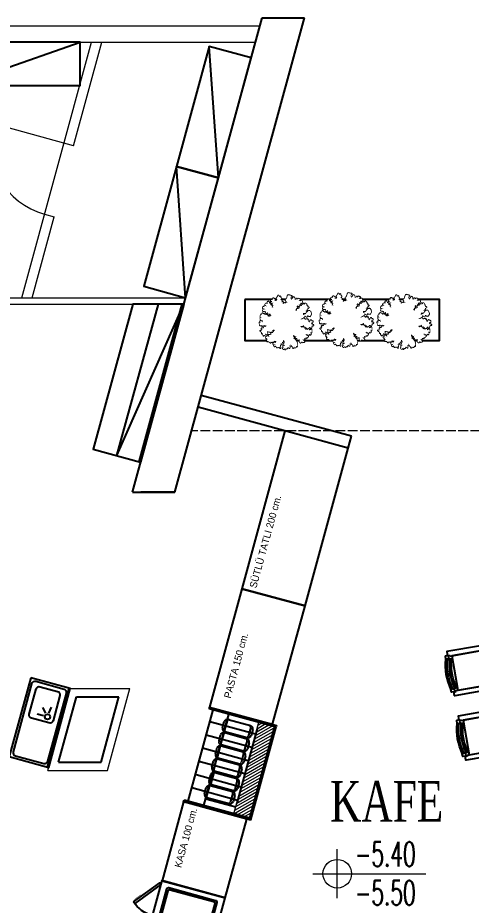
# Model space of a CAD drawing. Header units: millimetres. Extents: x 24907 to 30960, y 3978 to 9944.
# Drawn here: x 28123 to 28677, y 8694 to 9779 of the extents above; entities that cross this region are included whole.
import ezdxf
from ezdxf.enums import TextEntityAlignment as Align

# ---------------------------------------------------------------- set-up
doc = ezdxf.new("R2010")
doc.units = ezdxf.units.MM
doc.set_wipeout_variables(frame=1)
doc.linetypes.add('ACAD_ISO02W100', pattern=[15, 12, -3])
doc.linetypes.add('DOT', pattern=[6.35, 0, -6.35])
for name, color, linetype in [('A-bitki', 252, 'Continuous'), ('A-tefris', 31, 'Continuous'), ('A-wipeout', 120, 'Continuous'), ('CAM', 4, 'Continuous'), ('MAK', 1, 'Continuous'), ('OLCU', 8, 'Continuous'), ('S2000-002 Çizgi', 7, 'Continuous')]:
    doc.layers.add(name, color=color, linetype=linetype)
for name, color, linetype, lineweight in [('dv', 1, 'Continuous', 20), ('iz', 241, 'DOT', 13), ('kl', 5, 'Continuous', 25), ('kpl', 210, 'Continuous', 13), ('t_makine', 177, 'Continuous', 18), ('y3', 3, 'Continuous', 13), ('y4', 4, 'Continuous', 13)]:
    doc.layers.add(name, color=color, linetype=linetype, lineweight=lineweight)
doc.styles.add('TAKSİM', font='GOTHIC.TTF', dxfattribs={"height": 20})
doc.styles.add('TROMANS', font='romanstw.shx', dxfattribs={"width": 0.6, "height": 60})
doc.styles.add('yazi', font='times.ttf', dxfattribs={"height": 0.5})

# ---------------------------------------------------------------- blocks, each defined once
blk = doc.blocks.new('saksı2')
blk.add_wipeout([(138961.9, 69047.1), (138961.9, 68996.9), (139199.8, 68996.9), (139199.8, 69047.1)]).dxf.layer = 'A-wipeout'
at = {"ltscale": 100}
blk.add_lwpolyline([(139199.8, 68996.9), (139199.8, 69047.1), (138961.9, 69047.1), (138961.9, 68996.9)], close=True, dxfattribs=at)
blk = doc.blocks.new('WERGG')
for points in [[(-30.769, 3.195), (-30.789, 3.097), (-30.705, 3.012), (-30.76, 2.925), (-30.862, 2.963), (-30.875, 2.843), (-31.021, 2.836), (-31.122, 2.711), (-31.223, 2.811), (-31.335, 2.699), (-31.416, 2.726), (-31.356, 2.596), (-31.501, 2.539), (-31.345, 2.446), (-31.223, 2.348), (-31.151, 2.427), (-31.023, 2.384), (-30.994, 2.266), (-30.995, 2.178), (-31.146, 2.198), (-31.221, 2.074), (-31.204, 2.004), (-31.104, 2.036), (-31.086, 1.877), (-30.998, 1.828), (-30.969, 1.927), (-30.892, 1.934), (-30.892, 1.825), (-30.792, 1.91), (-30.866, 2.079), (-30.693, 1.957), (-30.575, 2.073), (-30.46, 1.997), (-30.356, 2.08), (-30.401, 1.897), (-30.542, 1.964), (-30.572, 1.798), (-30.718, 1.784), (-30.779, 1.67), (-30.929, 1.633), (-30.873, 1.508), (-30.75, 1.552), (-30.734, 1.369), (-30.659, 1.289), (-30.472, 1.449), (-30.542, 1.251), (-30.426, 1.22), (-30.433, 1.115), (-30.317, 1.084), (-30.221, 1.318), (-30.198, 1.14), (-30.063, 1.08), (-30.019, 1.365), (-29.847, 1.394), (-29.942, 1.553), (-29.694, 1.624), (-29.838, 1.716), (-29.769, 1.821), (-29.645, 1.794), (-29.62, 1.912), (-29.521, 1.687), (-29.554, 1.53), (-29.665, 1.5), (-29.693, 1.358), (-29.768, 1.403), (-29.646, 1.244), (-29.787, 1.218), (-29.749, 1.129), (-29.857, 1.038), (-29.718, 1.001), (-29.695, 0.89), (-29.526, 0.85), (-29.426, 0.996), (-29.442, 0.853), (-29.285, 0.854), (-29.182, 0.969), (-29.203, 1.071), (-29.103, 1.047), (-29.081, 1.109), (-28.987, 1.038), (-29.091, 0.992), (-29.11, 0.846), (-28.926, 0.847), (-28.967, 0.754), (-28.815, 0.795), (-28.719, 0.806), (-28.716, 0.965), (-28.779, 1.002), (-28.645, 1.012), (-28.748, 1.059), (-28.687, 1.097), (-28.748, 1.222), (-28.675, 1.281), (-28.72, 1.37), (-28.649, 1.438), (-28.563, 1.29), (-28.59, 1.207), (-28.45, 1.162), (-28.426, 0.969), (-28.329, 1.057), (-28.304, 0.958), (-28.181, 0.954), (-28.207, 0.824), (-28.057, 1.003), (-27.956, 0.992), (-27.985, 1.104), (-27.828, 1.105), (-27.82, 1.182), (-27.747, 1.153), (-27.83, 1.271), (-27.959, 1.342), (-27.856, 1.452), (-28.166, 1.459), (-28.098, 1.818), (-28.138, 1.901), (-28.109, 1.994), (-28.239, 1.94), (-28.324, 2.093), (-28.266, 2.205), (-27.988, 1.993), (-27.972, 1.81), (-27.87, 1.886), (-27.805, 1.743), (-27.821, 1.621), (-27.665, 1.703), (-27.635, 1.618), (-27.761, 1.518), (-27.633, 1.472), (-27.656, 1.345), (-27.549, 1.354), (-27.527, 1.524), (-27.43, 1.423), (-27.375, 1.543), (-27.252, 1.439), (-27.225, 1.641), (-27.096, 1.788), (-27.19, 1.815), (-27.163, 1.912), (-27.183, 2.005), (-27.165, 2.064), (-27.277, 2.115), (-27.244, 2.245), (-27.25, 2.354), (-27.077, 2.281), (-27.099, 2.137), (-27.023, 2.042), (-26.915, 2.111), (-26.976, 2.263), (-26.858, 2.189), (-26.876, 2.116), (-26.747, 2.153), (-26.817, 2.282), (-26.637, 2.409), (-26.695, 2.461), (-26.669, 2.579), (-26.737, 2.596), (-26.594, 2.715), (-26.911, 2.663), (-26.892, 2.77), (-27.002, 2.704), (-26.99, 2.817), (-27.106, 2.86), (-27.188, 2.882), (-27.14, 2.958), (-27.294, 2.96), (-27.334, 3.037), (-27.158, 3.129), (-26.967, 3.047), (-26.851, 2.977), (-26.9, 3.107), (-26.794, 3.109), (-26.766, 2.986), (-26.639, 3.011), (-26.555, 2.952), (-26.484, 3.02), (-26.574, 3.106), (-26.465, 3.193), (-26.608, 3.209), (-26.544, 3.32), (-26.71, 3.426), (-26.59, 3.561), (-26.738, 3.584), (-26.847, 3.562), (-26.818, 3.662), (-26.965, 3.664), (-26.773, 3.81), (-26.746, 3.871), (-26.618, 3.876), (-26.625, 3.94), (-26.734, 3.994), (-26.638, 4.044), (-26.662, 4.155), (-26.793, 4.177), (-26.751, 4.28), (-26.931, 4.295), (-27.028, 4.287), (-27.183, 4.228), (-27.395, 4.065), (-27.476, 3.929), (-27.576, 3.979), (-27.711, 3.882), (-27.845, 3.955), (-27.696, 4.075), (-27.707, 4.212), (-27.562, 4.138), (-27.505, 4.286), (-27.377, 4.28), (-27.384, 4.426), (-27.422, 4.527), (-27.144, 4.527), (-27.084, 4.596), (-27.209, 4.703), (-27.141, 4.816), (-27.177, 4.95), (-27.429, 4.755), (-27.376, 4.906), (-27.507, 4.921), (-27.5, 5.089), (-27.592, 5.075), (-27.572, 5.206), (-27.717, 5.307), (-27.758, 5.133), (-27.843, 5.135), (-27.822, 5.049), (-27.916, 5.105), (-27.861, 5.262), (-27.773, 5.322), (-27.919, 5.396), (-27.87, 5.457), (-27.87, 5.544), (-28.11, 5.519), (-28.044, 5.626), (-28.216, 5.63), (-28.32, 5.619), (-28.229, 5.409), (-28.36, 5.374), (-28.288, 5.203), (-28.363, 5.074), (-28.282, 5.046), (-28.497, 4.934), (-28.544, 4.756), (-28.482, 4.733), (-28.563, 4.603), (-28.631, 4.571), (-28.656, 4.779), (-28.755, 4.863), (-28.519, 5.003), (-28.588, 5.083), (-28.473, 5.171), (-28.408, 5.293), (-28.552, 5.411), (-28.562, 5.506), (-28.434, 5.576), (-28.671, 5.642), (-28.743, 5.808), (-28.805, 5.605), (-28.961, 5.569), (-28.99, 5.709), (-29.097, 5.726), (-29.085, 5.638), (-29.209, 5.567), (-29.092, 5.497), (-28.98, 5.411), (-29.068, 5.33), (-29.269, 5.302), (-29.14, 5.181), (-29.275, 5.241), (-29.27, 5.093), (-29.208, 5.029), (-29.363, 4.916), (-29.271, 4.728), (-29.261, 4.552), (-29.429, 4.836), (-29.567, 4.975), (-29.654, 4.962), (-29.504, 5.162), (-29.665, 5.235), (-29.608, 5.346), (-29.578, 5.479), (-29.764, 5.59), (-29.927, 5.541), (-30.044, 5.47), (-30.051, 5.329), (-29.907, 5.183), (-29.789, 5.097), (-29.709, 4.928), (-29.663, 4.811), (-29.85, 4.827), (-29.872, 5.037), (-29.95, 5.142), (-30.068, 5.065), (-30.092, 5.203), (-30.142, 5.076), (-30.19, 5.218), (-30.283, 5.219), (-30.379, 5.353), (-30.381, 5.211), (-30.541, 5.235), (-30.565, 5.129), (-30.685, 5.137), (-30.76, 5.06), (-30.637, 4.974), (-30.748, 4.874), (-30.597, 4.864), (-30.644, 4.751), (-30.519, 4.699), (-30.535, 4.588), (-30.424, 4.503), (-30.308, 4.53), (-30.283, 4.436), (-30.223, 4.342), (-30.251, 4.266), (-30.063, 4.264), (-30.113, 4.093), (-30.32, 4.216), (-30.422, 4.298), (-30.479, 4.198), (-30.579, 4.336), (-30.502, 4.43), (-30.632, 4.511), (-30.714, 4.391), (-30.667, 4.569), (-30.816, 4.559), (-30.784, 4.683), (-30.922, 4.752), (-31.027, 4.679), (-30.964, 4.567), (-31.019, 4.419), (-31.132, 4.546), (-31.197, 4.402), (-31.094, 4.315), (-31.206, 4.259), (-31.092, 4.176), (-31.107, 4.04), (-31.274, 4.037), (-31.339, 3.914), (-31.238, 3.891), (-31.164, 3.803), (-31.09, 3.732), (-31.239, 3.661), (-31.36, 3.668), (-31.448, 3.772), (-31.531, 3.455), (-31.433, 3.386), (-31.282, 3.339), (-31.16, 3.29), (-31.09, 3.189), (-30.923, 3.305), (-30.863, 3.244), (-30.856, 3.419), (-30.769, 3.195)], [(-29.212, 3.368), (-29.081, 3.272), (-29.124, 3.129), (-29.1, 3.018), (-29.073, 2.888)], [(-28.815, 3.409), (-28.921, 3.329), (-29.05, 3.356), (-29.152, 3.477)], [(-28.746, 3.328), (-28.918, 3.211), (-28.98, 3.118), (-28.972, 3.012)]]:
    blk.add_lwpolyline(points)
blk.add_wipeout([(-27.177, 4.95), (-27.141, 4.816), (-27.209, 4.703), (-27.084, 4.596), (-27.144, 4.527), (-27.422, 4.527), (-27.384, 4.426), (-27.377, 4.28), (-27.505, 4.286), (-27.562, 4.138), (-27.707, 4.212), (-27.696, 4.075), (-27.845, 3.955), (-27.711, 3.882), (-27.576, 3.979), (-27.476, 3.929), (-27.395, 4.065), (-27.183, 4.228), (-27.028, 4.287), (-26.931, 4.295), (-26.751, 4.28), (-26.793, 4.177), (-26.662, 4.155), (-26.638, 4.044), (-26.734, 3.994), (-26.625, 3.94), (-26.618, 3.876), (-26.746, 3.871), (-26.773, 3.81), (-26.965, 3.664), (-26.818, 3.662), (-26.847, 3.562), (-26.738, 3.584), (-26.59, 3.561), (-26.71, 3.426), (-26.544, 3.32), (-26.608, 3.209), (-26.465, 3.193), (-26.574, 3.106), (-26.484, 3.02), (-26.555, 2.952), (-26.639, 3.011), (-26.766, 2.986), (-26.794, 3.109), (-26.9, 3.107), (-26.851, 2.977), (-26.967, 3.047), (-27.158, 3.129), (-27.334, 3.037), (-27.294, 2.96), (-27.14, 2.958), (-27.188, 2.882), (-27.106, 2.86), (-26.99, 2.817), (-27.002, 2.704), (-26.892, 2.77), (-26.911, 2.663), (-26.594, 2.715), (-26.737, 2.596), (-26.669, 2.579), (-26.695, 2.461), (-26.637, 2.409), (-26.817, 2.282), (-26.747, 2.153), (-26.876, 2.116), (-26.858, 2.189), (-26.976, 2.263), (-26.915, 2.111), (-27.023, 2.042), (-27.099, 2.137), (-27.077, 2.281), (-27.25, 2.354), (-27.244, 2.245), (-27.277, 2.115), (-27.165, 2.064), (-27.183, 2.005), (-27.163, 1.912), (-27.19, 1.815), (-27.096, 1.788), (-27.225, 1.641), (-27.252, 1.439), (-27.375, 1.543), (-27.43, 1.423), (-27.527, 1.524), (-27.549, 1.354), (-27.656, 1.345), (-27.633, 1.472), (-27.761, 1.518), (-27.635, 1.618), (-27.665, 1.703), (-27.821, 1.621), (-27.805, 1.743), (-27.87, 1.886), (-27.972, 1.81), (-27.988, 1.993), (-28.266, 2.205), (-28.324, 2.093), (-28.239, 1.94), (-28.109, 1.994), (-28.138, 1.901), (-28.098, 1.818), (-28.166, 1.459), (-27.856, 1.452), (-27.959, 1.342), (-27.83, 1.271), (-27.747, 1.153), (-27.82, 1.182), (-27.828, 1.105), (-27.985, 1.104), (-27.956, 0.992), (-28.057, 1.003), (-28.207, 0.824), (-28.181, 0.954), (-28.304, 0.958), (-28.329, 1.057), (-28.426, 0.969), (-28.45, 1.162), (-28.59, 1.207), (-28.563, 1.29), (-28.649, 1.438), (-28.72, 1.37), (-28.675, 1.281), (-28.748, 1.222), (-28.687, 1.097), (-28.748, 1.059), (-28.645, 1.012), (-28.779, 1.002), (-28.716, 0.965), (-28.719, 0.806), (-28.815, 0.795), (-28.967, 0.754), (-28.926, 0.847), (-29.11, 0.846), (-29.091, 0.992), (-28.987, 1.038), (-29.081, 1.109), (-29.103, 1.047), (-29.203, 1.071), (-29.182, 0.969), (-29.285, 0.854), (-29.442, 0.853), (-29.426, 0.996), (-29.526, 0.85), (-29.695, 0.89), (-29.718, 1.001), (-29.857, 1.038), (-29.749, 1.129), (-29.787, 1.218), (-29.646, 1.244), (-29.768, 1.403), (-29.693, 1.358), (-29.665, 1.5), (-29.554, 1.53), (-29.521, 1.687), (-29.62, 1.912), (-29.645, 1.794), (-29.769, 1.821), (-29.838, 1.716), (-29.694, 1.624), (-29.942, 1.553), (-29.847, 1.394), (-30.019, 1.365), (-30.063, 1.08), (-30.198, 1.14), (-30.221, 1.318), (-30.317, 1.084), (-30.433, 1.115), (-30.426, 1.22), (-30.542, 1.251), (-30.472, 1.449), (-30.659, 1.289), (-30.734, 1.369), (-30.75, 1.552), (-30.873, 1.508), (-30.929, 1.633), (-30.779, 1.67), (-30.718, 1.784), (-30.572, 1.798), (-30.542, 1.964), (-30.401, 1.897), (-30.356, 2.08), (-30.46, 1.997), (-30.575, 2.073), (-30.693, 1.957), (-30.866, 2.079), (-30.792, 1.91), (-30.892, 1.825), (-30.892, 1.934), (-30.969, 1.927), (-30.998, 1.828), (-31.086, 1.877), (-31.104, 2.036), (-31.204, 2.004), (-31.221, 2.074), (-31.146, 2.198), (-30.995, 2.178), (-30.994, 2.266), (-31.023, 2.384), (-31.151, 2.427), (-31.223, 2.348), (-31.345, 2.446), (-31.501, 2.539), (-31.356, 2.596), (-31.416, 2.726), (-31.335, 2.699), (-31.223, 2.811), (-31.122, 2.711), (-31.021, 2.836), (-30.875, 2.843), (-30.862, 2.963), (-30.76, 2.925), (-30.705, 3.012), (-30.789, 3.097), (-30.769, 3.195), (-30.856, 3.419), (-30.863, 3.244), (-30.923, 3.305), (-31.09, 3.189), (-31.16, 3.29), (-31.282, 3.339), (-31.433, 3.386), (-31.531, 3.455), (-31.448, 3.772), (-31.36, 3.668), (-31.239, 3.661), (-31.09, 3.732), (-31.164, 3.803), (-31.238, 3.891), (-31.339, 3.914), (-31.274, 4.037), (-31.107, 4.04), (-31.092, 4.176), (-31.206, 4.259), (-31.094, 4.315), (-31.197, 4.402), (-31.132, 4.546), (-31.019, 4.419), (-30.964, 4.567), (-31.027, 4.679), (-30.922, 4.752), (-30.784, 4.683), (-30.816, 4.559), (-30.667, 4.569), (-30.714, 4.391), (-30.632, 4.511), (-30.502, 4.43), (-30.579, 4.336), (-30.479, 4.198), (-30.422, 4.298), (-30.32, 4.216), (-30.113, 4.093), (-30.063, 4.264), (-30.251, 4.266), (-30.223, 4.342), (-30.283, 4.436), (-30.308, 4.53), (-30.424, 4.503), (-30.535, 4.588), (-30.519, 4.699), (-30.644, 4.751), (-30.597, 4.864), (-30.748, 4.874), (-30.637, 4.974), (-30.76, 5.06), (-30.685, 5.137), (-30.565, 5.129), (-30.541, 5.235), (-30.381, 5.211), (-30.379, 5.353), (-30.283, 5.219), (-30.19, 5.218), (-30.142, 5.076), (-30.092, 5.203), (-30.068, 5.065), (-29.95, 5.142), (-29.872, 5.037), (-29.85, 4.827), (-29.663, 4.811), (-29.709, 4.928), (-29.789, 5.097), (-29.907, 5.183), (-30.051, 5.329), (-30.044, 5.47), (-29.927, 5.541), (-29.764, 5.59), (-29.578, 5.479), (-29.608, 5.346), (-29.665, 5.235), (-29.504, 5.162), (-29.654, 4.962), (-29.567, 4.975), (-29.429, 4.836), (-29.261, 4.552), (-29.271, 4.728), (-29.363, 4.916), (-29.208, 5.029), (-29.27, 5.093), (-29.275, 5.241), (-29.14, 5.181), (-29.269, 5.302), (-29.068, 5.33), (-28.98, 5.411), (-29.092, 5.497), (-29.209, 5.567), (-29.085, 5.638), (-29.097, 5.726), (-28.99, 5.709), (-28.961, 5.569), (-28.805, 5.605), (-28.743, 5.808), (-28.671, 5.642), (-28.434, 5.576), (-28.562, 5.506), (-28.552, 5.411), (-28.408, 5.293), (-28.473, 5.171), (-28.588, 5.083), (-28.519, 5.003), (-28.755, 4.863), (-28.656, 4.779), (-28.631, 4.571), (-28.563, 4.603), (-28.482, 4.733), (-28.544, 4.756), (-28.497, 4.934), (-28.282, 5.046), (-28.363, 5.074), (-28.288, 5.203), (-28.36, 5.374), (-28.229, 5.409), (-28.32, 5.619), (-28.216, 5.63), (-28.044, 5.626), (-28.11, 5.519), (-27.87, 5.544), (-27.87, 5.457), (-27.919, 5.396), (-27.773, 5.322), (-27.861, 5.262), (-27.916, 5.105), (-27.822, 5.049), (-27.843, 5.135), (-27.758, 5.133), (-27.717, 5.307), (-27.572, 5.206), (-27.592, 5.075), (-27.5, 5.089), (-27.507, 4.921), (-27.376, 4.906), (-27.429, 4.755)])
blk = doc.blocks.new('sandalye-01-p')
blk.add_wipeout([(57.7, 0), (57.2, 8.1), (55.2, 18.5), (54.7, 18.5), (55.2, 19), (55.2, 22), (54.7, 22.5), (52.3, 22.5), (52.3, 27.5), (10.5, 27.5), (10, 27), (10, 25.5), (0.5, 25.5), (0, 25), (0, -25), (0.5, -25.5), (10, -25.5), (10, -27), (10.5, -27.5), (51.8, -27.5), (52.3, -27), (52.3, -22.5), (54.7, -22.5), (55.2, -22), (55.2, -19), (54.7, -18.5), (55.2, -18.5), (56.8, -10.8)])
for p, q in [((51.2, 22.5), (49.1, 22)), ((49.1, 21.5), (49.1, 22)), ((51.2, 18.5), (47, 17.5)), ((48.1, 17.3), (47, 17.3)), ((52.9, 18.5), (48.1, 17.3)), ((51.2, 18.5), (55.2, 18.5)), ((48.1, -17.3), (47, -17.3)), ((51.2, -18.5), (47, -17.5)), ((53, -18.5, 0), (48.1, -17.3, 0)), ((49.1, -21.5), (49.1, -22)), ((51.2, -18.5), (55.2, -18.5)), ((51.2, -22.5), (49.1, -22)), ((51.2, -22.5), (49.1, -22))]:
    blk.add_line(p, q)
for points in [[(10, -25.5), (0.5, -25.5, -0.414214), (0, -25), (0, 25, -0.414214), (0.5, 25.5), (10, 25.5)], [(49.1, 21.5), (10.5, 21.5, -0.414214), (10, 22), (10, 27, -0.414214), (10.5, 27.5), (52.3, 27.5), (52.3, 22.5)], [(49.1, -21.5), (10.5, -21.5, 0.414214), (10, -22), (10, -27, 0.414214), (10.5, -27.5), (51.8, -27.5, 0.414214), (52.3, -27), (52.3, -22.5)]]:
    blk.add_lwpolyline(points, format="xyb")
for points in [[(51.7, 22.5), (54.7, 22.5, -0.414214), (55.2, 22), (55.2, 19, -0.414214), (54.7, 18.5), (51.7, 18.5, -0.414214), (51.2, 19), (51.2, 22, -0.414214)], [(51.7, -22.5), (54.7, -22.5, 0.414214), (55.2, -22), (55.2, -19, 0.414214), (54.7, -18.5), (51.7, -18.5, 0.414214), (51.2, -19), (51.2, -22, 0.414214)]]:
    blk.add_lwpolyline(points, format="xyb", close=True)
blk.add_lwpolyline([(0, -21.5), (0, 21.5), (47, 21.5), (47, -21.5)], close=True)
for centre, radius, start, end in [((-17.3, 0), 67.7, 345.1598, 14.8482), ((-16.2, 0, 0), 68.9, 344.9605, 15.0473), ((-15.2, 0, 0), 68.9, 15.5809, 15.5887), ((-12.2, 0), 67.7, 344.1276, 15.8724), ((-11.2, 0), 68.9, 344.4113, 15.5887)]:
    blk.add_arc(centre, radius, start, end)
blk = doc.blocks.new('masa-01-p')
at = {"xscale": -1}
for p in [(-40, -40), (-40, -120)]:
    blk.add_blockref('sandalye-01-p', p, dxfattribs=at)
for p in [(40, -40), (40, -120)]:
    blk.add_blockref('sandalye-01-p', p)
blk.add_wipeout([(-40, 0), (40, 0), (40, -80), (-40, -80)]).dxf.layer = 'A-wipeout'
blk.add_lwpolyline([(-40, 0), (40, 0), (40, -80), (-40, -80)], close=True)
blk.add_wipeout([(-40, -80), (40, -80), (40, -160), (-40, -160)]).dxf.layer = 'A-wipeout'
blk.add_lwpolyline([(-40, -80), (40, -80), (40, -160), (-40, -160)], close=True)
blk = doc.blocks.new('A$C4C4D7A5C')
at = {"layer": 'S2000-002 Çizgi'}
for points in [[(0, 26.8), (0, 106.8), (150, 106.8), (150, 26.8)], [(84.8, 0), (53.9, 24.8), (55.6, 26.8), (86.5, 2.1)], [(116, 0), (146.9, 24.8), (145.2, 26.8), (114.3, 2.1)]]:
    blk.add_lwpolyline(points, close=True, dxfattribs=at)
for points in [[(144, 37.3), (144, 96.3, 0.414214), (142, 98.3), (8, 98.3, 0.414214), (6, 96.3), (6, 37.3, 0.414214), (8, 35.3), (142, 35.3, 0.414214)], [(142, 39.3), (142, 94.3, 0.414214), (140, 96.3), (10, 96.3, 0.414214), (8, 94.3), (8, 39.3, 0.414214), (10, 37.3), (140, 37.3, 0.414214)]]:
    blk.add_lwpolyline(points, format="xyb", close=True, dxfattribs=at)
at = {"layer": 'S2000-002 Çizgi', "const_width": 0.44}
for points in [[(82.5, 1.8), (81.5, 0.5), (75.8, 5), (74.4, 6.2)], [(118.2, 1.8), (119.3, 0.5), (124.9, 5), (126.4, 6.2)]]:
    blk.add_lwpolyline(points, dxfattribs=at)
at = {"layer": 'S2000-002 Çizgi'}
for centre, start, end in [((55.6, 26.8), 317.4568, 0), ((145.2, 26.8), 180, 222.5432)]:
    blk.add_arc(centre, 39.6, start, end, dxfattribs=at)
blk = doc.blocks.new('A$C2B3414BB')
at = {"layer": 'OLCU'}
for p, q in [((0, 4), (0, 11.6)), ((3, 13.6), (3, 2)), ((4, 15.6), (32, 15.6)), ((33, 13.6), (33, 2)), ((36, 11.6), (36, 4)), ((32, 0), (4, 0))]:
    blk.add_line(p, q, dxfattribs=at)
for centre, radius, start, end in [((4, 11.6), 4, 90, 180), ((5, 13.6), 2, 90, 180), ((31, 13.6), 2, 0, 90), ((32, 11.6), 4, 0, 90), ((4, 4), 4, 180, 270), ((5, 2), 2, 180, 270), ((31, 2), 2, 270, 0), ((32, 4), 4, 270, 0)]:
    blk.add_arc(centre, radius, start, end, dxfattribs=at)
blk = doc.blocks.new('A$C5A5441C6')
at = {"layer": 't_makine'}
h = blk.add_hatch(dxfattribs=at)
h.set_pattern_fill('ANSI31', color=0, angle=450, style=0)
h.set_pattern_definition([(135, (9775.302, -38781.8862), (-2.24506403, -2.24506403), [])])
h.paths.add_polyline_path([(118, 22), (118, 2), (2, 2), (2, 22)])
for p, q in [((0, 85), (2, 85)), ((0, 0), (2, 0))]:
    blk.add_line(p, q)
at = {"color": 0}
for p, q in [((19, 22), (19, 80)), ((35.6, 20.9), (35.6, 78.9)), ((52.5, 22), (52.5, 80)), ((69.2, 22), (69.2, 80)), ((85.8, 22), (85.8, 80)), ((102.8, 22), (102.8, 80)), ((102.8, 22), (102.8, 80))]:
    blk.add_line(p, q, dxfattribs=at)
at = {"layer": 'CAM', "color": 0}
for p, q in [((0, 0), (0, 85)), ((2, 0), (2, 85)), ((118, 85), (118, 0)), ((120, 85), (120, 0)), ((118, 2), (2, 2))]:
    blk.add_line(p, q, dxfattribs=at)
at = {"layer": 'MAK', "color": 0}
for p, q in [((2, 80), (118, 80)), ((118, 85), (120, 85)), ((2, 60), (119, 60)), ((118, 0.5), (2, 0.5)), ((120, 0), (118, 0))]:
    blk.add_line(p, q, dxfattribs=at)
at = {"layer": 'OLCU', "color": 0}
for p, q in [((2, 0), (2, 82)), ((10.6, 60), (10.6, 22)), ((75.4, 60), (15.5, 60)), ((111.4, 22), (15.5, 22))]:
    blk.add_line(p, q, dxfattribs=at)
at = {"layer": 't_makine', "color": 0, "extrusion": (5.76607e-07, 1.9077e-12, 1)}
blk.add_line((76.1, 22), (14, 22), dxfattribs=at)
at = {"layer": 't_makine', "color": 0}
blk.add_lwpolyline([(118, 22), (118, 2), (2, 2), (2, 22)], close=True, dxfattribs=at)
at = {"color": 0, "rotation": 270.0000000045857}
for p in [(12.3, 62.9), (28.9, 61.8), (45.8, 62.9), (62.5, 62.9), (79.1, 62.9), (95.8, 62.9)]:
    blk.add_blockref('A$C2B3414BB', p, dxfattribs=at)
blk = doc.blocks.new('A$C23DF5E97')
at = {"layer": 'S2000-002 Çizgi'}
for p, q in [((35.8, 32.8), (28, 33.9)), ((37.1, 29), (31, 23.9)), ((41, 27.3), (41, 19.4))]:
    blk.add_line(p, q, dxfattribs=at)
for points in [[(0, 0), (100, 0), (100, 50), (0, 50)], [(0, 48), (100, 48), (100, 50), (0, 50)]]:
    blk.add_lwpolyline(points, close=True, dxfattribs=at)
for points in [[(7, 3), (93, 3, 0.414214), (97, 7), (97, 43, 0.414214), (93, 47), (7, 47, 0.414214), (3, 43), (3, 7, 0.414214)], [(43.5, 10), (11.5, 10, -0.414214), (7.5, 14), (7.5, 36, -0.414214), (11.5, 40), (43.5, 40, -0.414214), (47.5, 36), (47.5, 14, -0.414214)]]:
    blk.add_lwpolyline(points, format="xyb", close=True, dxfattribs=at)
blk.add_circle((40.8, 32.3), 3.19, dxfattribs=at)

msp = doc.modelspace()

# ---------------------------------------------------------------- linework, layer by layer
for p, q in [((28047.5, 9696.3), (28199.5, 9749.3)), ((28368.1, 9583.6), (28357, 9744.2)), ((28328, 9437), (28316.9, 9597.6)), ((28244.2, 9244), (28294.8, 9429)), ((28244.2, 9244), (28325.9, 9429))]:
    msp.add_line(p, q)
at = {"color": 1}
for p, q in [((28530.6, 9267.7), (28347.3, 9317.7)), ((28526.6, 9253.2), (28343.3, 9303.3)), ((28526.6, 9253.2), (28530.6, 9267.7))]:
    msp.add_line(p, q, dxfattribs=at)
for points in [[(28047.5, 9696.3), (28199.5, 9696.3), (28199.5, 9749.3), (28047.5, 9749.3)], [(28368.1, 9583.6), (28408.1, 9730.3), (28357, 9744.2), (28316.9, 9597.6)], [(28328, 9437), (28368.1, 9583.6), (28316.9, 9597.6), (28276.9, 9451)], [(28273.2, 9236.1), (28325.9, 9429), (28263.7, 9429), (28215.3, 9251.9)], [(28271.2, 9236.6), (28323.8, 9429), (28325.9, 9429), (28273.2, 9236.1)], [(28474, 9060.3), (28526.6, 9253.2), (28449.5, 9274.3), (28396.8, 9081.3)], [(28396.8, 9081.3), (28357.3, 8936.6), (28434.4, 8915.6), (28474, 9060.3)], [(28325.7, 8820.9), (28299.3, 8724.4), (28376.5, 8703.3), (28402.8, 8799.8)]]:
    msp.add_lwpolyline(points, close=True)
msp.add_lwpolyline([(28396.8, 9081.3), (28474, 9060.3)])
at = {"layer": 'dv'}
for p, q in [((27429.7, 9769.3), (28418.8, 9769.3)), ((27845.8, 9749.3), (28413.3, 9749.3)), ((28128, 9437), (28213.3, 9749.3)), ((28191.2, 9622.9), (28225.7, 9749.3)), ((28191.2, 9622.9), (28092.8, 9649.7)), ((28155.9, 9539.2), (28167.5, 9536)), ((28140.5, 9437), (28167.5, 9536)), ((27758.3, 9429), (28325.9, 9429)), ((27976.1, 9437), (28328, 9437))]:
    msp.add_line(p, q, dxfattribs=at)
msp.add_arc((28179.6, 9626), 90, 164.7285, 254.7285, dxfattribs=at)
at = {"layer": 'iz', "linetype": 'ACAD_ISO02W100'}
msp.add_line((29078.2, 9274.3), (28335.4, 9274.3), dxfattribs=at)
at = {"layer": 'kl'}
for p, q in [((28263.1, 9199.3), (28421.5, 9779.3)), ((28315, 9199.3), (28473.3, 9779.3)), ((28421.5, 9779.3), (28473.3, 9779.3)), ((28263.1, 9199.3), (28315, 9199.3)), ((28315, 9199.3), (28273.5, 9199.3)), ((28173, 8869.3), (28194.9, 8949.3)), ((28173, 8869.3), (28194.9, 8949.3)), ((28194.9, 8949.3), (28246.7, 8949.3)), ((28194.9, 8949.3), (28246.7, 8949.3)), ((28224.9, 8869.3), (28246.7, 8949.3)), ((28224.9, 8869.3), (28246.7, 8949.3)), ((28173, 8869.3), (28224.9, 8869.3)), ((28173, 8869.3), (28224.9, 8869.3))]:
    msp.add_line(p, q, dxfattribs=at)
at = {"layer": 'kpl'}
for p, q in [((28159.9, 8859.3), (28187.2, 8959.3)), ((28187.2, 8959.3), (28259.8, 8959.3)), ((28187.2, 8959.3), (28259.8, 8959.3)), ((28232.5, 8859.3), (28259.8, 8959.3)), ((28232.5, 8859.3), (28259.8, 8959.3)), ((28159.9, 8859.3), (28232.5, 8859.3)), ((28159.9, 8859.3), (28232.5, 8859.3))]:
    msp.add_line(p, q, dxfattribs=at)
at = {"layer": 'y3'}
for p, q in [((28513.4, 8702.9), (28513.4, 8762.9)), ((28513.4, 8702.9), (28513.4, 8762.9)), ((28483.4, 8732.9), (28621.7, 8732.9)), ((28483.4, 8732.9), (28621.7, 8732.9))]:
    msp.add_line(p, q, dxfattribs=at)
msp.add_circle((28513.4, 8732.9), 17.5, dxfattribs=at)
msp.add_circle((28513.4, 8732.9), 17.5, dxfattribs=at)

# ---------------------------------------------------------------- block references
for name, p, rotation in [('A$C23DF5E97', (28139, 8972.5), 254.7285102926896), ('A$C5A5441C6', (28407.7, 8798.5), 74.72851029272248)]:
    msp.add_blockref(name, p, dxfattribs=dict(rotation=rotation))
at = {"xscale": -1, "rotation": 254.7285102926941}
msp.add_blockref('A$C4C4D7A5C', (28233.9, 8586.8), dxfattribs=at)
at = {"layer": 'A-tefris', "ltscale": 100, "xscale": 0.9990096997774666, "yscale": 0.9990096997753426, "zscale": 0.9990096997774666, "rotation": 9.990874140491021}
msp.add_blockref('masa-01-p', (28735.7, 9032.7, 0), dxfattribs=at)

# ---------------------------------------------------------------- texts
at = {"style": 'TAKSİM'}
for s, p in [('SÜTLÜ TATLI 200 cm.', (28429.8, 9137.8)), ('PASTA 150 cm.', (28393.9, 8986.3)), ('KASA 100 cm.', (28332.5, 8775.8))]:
    msp.add_text(s, height=8.64, rotation=74.7285, dxfattribs=at).set_placement(p, align=Align.CENTER)
at = {"layer": 'y3', "style": 'TROMANS', "width": 0.6}
for s, p in [('-5.40', (28572.1, 8741.9)), ('-5.40', (28572.1, 8741.9)), ('-5.50', (28572, 8694.5)), ('-5.50', (28572, 8694.5))]:
    msp.add_text(s, height=30, rotation=360, dxfattribs=at).set_placement(p, align=Align.CENTER)
at = {"layer": 'y4', "style": 'yazi', "width": 0.7}
msp.add_text('KAFE ', height=50, rotation=0, dxfattribs=at).set_placement((28580.4, 8796.4), align=Align.CENTER)
msp.add_text('KAFE ', height=50, rotation=0, dxfattribs=at).set_placement((28580.4, 8796.4), align=Align.CENTER)

# ---------------------------------------------------------------- next in the draw order: block references
at = {"layer": 'A-tefris', "ltscale": 100, "rotation": 179.9998876686304}
msp.add_blockref('saksı2', (167600.4, 78431.4), dxfattribs=at)

# ---------------------------------------------------------------- next in the draw order: block references
at = {"layer": 'A-bitki', "xscale": 13.10128620315817, "yscale": 13.10128620315663, "zscale": 13.10128620315817, "rotation": 269.99988766874}
for p in [(28408.3, 9027.1), (28552.3, 9027.5)]:
    msp.add_blockref('WERGG', p, dxfattribs=at)

# ---------------------------------------------------------------- next in the draw order: block references
msp.add_blockref('WERGG', (28481.6, 9029.7), dxfattribs=at)

doc.saveas('drawing.dxf')
